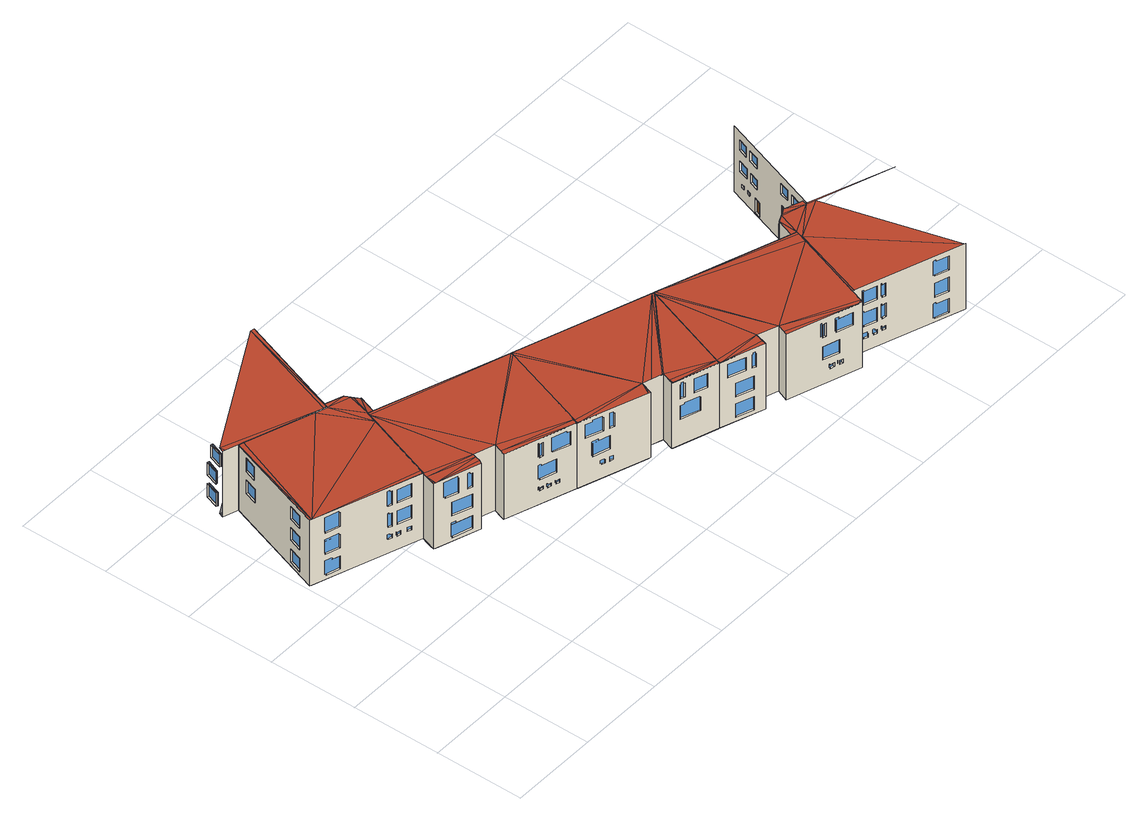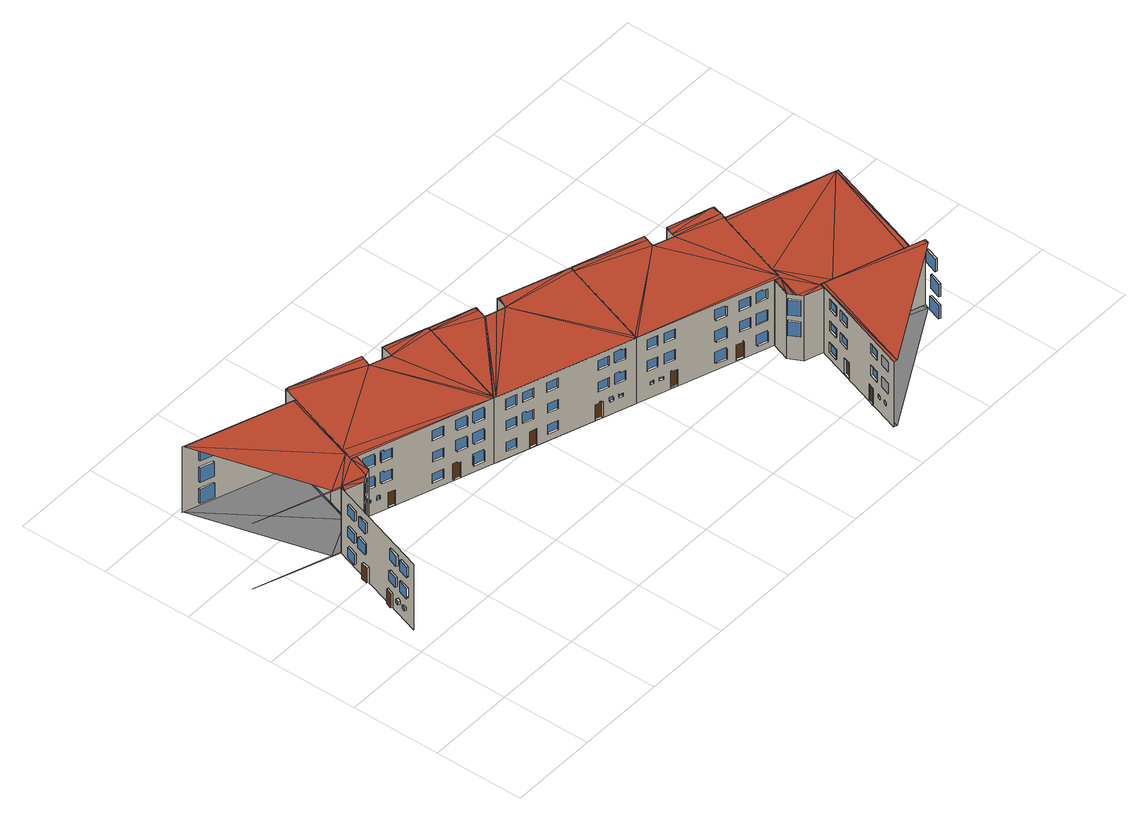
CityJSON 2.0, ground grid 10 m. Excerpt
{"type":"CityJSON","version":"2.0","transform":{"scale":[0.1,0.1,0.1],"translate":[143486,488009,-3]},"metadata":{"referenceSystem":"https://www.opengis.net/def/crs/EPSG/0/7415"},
"CityObjects":{
"building1":{"type":"Building","geometry":[{"type":"MultiSurface","lod":"2.2","boundaries":[[[0,1,2,3]],[[4,5,6,7]],[[8,9,10,11]],[[12,13,14,15]],[[16,17,18,19]],[[20,21,22,23]],[[3,2,24,25]],[[26,27,1,0]],[[7,6,28,29]],[[30,31,5,4]],[[11,10,32,33]],[[34,35,9,8]],[[24,27,1,2]],[[28,31,5,6]],[[32,35,9,10]],[[25,24,27,26]],[[29,28,31,30]],[[33,32,35,34]],[[36,37,13,12]],[[15,14,38,39]],[[19,18,40,41]],[[42,43,17,16]],[[44,45,21,20]],[[23,22,46,47]],[[13,14,38,37]],[[17,18,40,43]],[[21,22,46,45]],[[48,49,50]],[[51,52,53]],[[39,38,37,36]],[[41,40,43,42]],[[47,46,45,44]],[[54,55,48,52],[33,34,8,11],[56,57,58,59],[29,30,4,7],[60,61,62,63],[25,26,0,3]],[[50,49,64]],[[65,51,53]],[[66,67,48,52],[12,15,39,36],[16,19,41,42],[68,69,70,71],[20,23,47,44],[72,73,74,75],[76,77,78,79],[80,81,82,83],[84,85,86,87],[88,89,90,91],[92,93,94,95]],[[62,96,97,63]],[[58,98,99,59]],[[100,101,102]],[[103,104,105]],[[63,97,106,60]],[[61,107,96,62]],[[57,108,98,58]],[[59,99,109,56]],[[110,111,112,113]],[[106,107,96,97]],[[109,108,98,99]],[[114,115,116,117]],[[118,119,120,121]],[[60,106,107,61]],[[56,109,108,57]],[[113,112,122,123]],[[124,125,111,110]],[[122,125,111,112]],[[50,126,127]],[[128,129,53]],[[117,116,130,131]],[[132,133,115,114]],[[121,120,134,135]],[[136,137,119,118]],[[123,122,125,124]],[[130,133,115,116]],[[134,137,119,120]],[[92,138,139,93]],[[84,140,141,85]],[[88,142,143,89]],[[87,144,140,84]],[[85,141,145,86]],[[95,146,138,92]],[[93,139,147,94]],[[91,148,142,88]],[[89,143,149,90]],[[50,64,150]],[[151,65,53]],[[140,141,145,144]],[[138,139,147,146]],[[49,55,64]],[[51,65,54]],[[142,143,149,148]],[[131,130,133,132]],[[135,134,137,136]],[[86,145,144,87]],[[94,147,146,95]],[[90,149,148,91]],[[68,152,153,69]],[[76,154,155,77]],[[72,156,157,73]],[[79,158,154,76]],[[77,155,159,78]],[[154,155,159,158]],[[78,159,158,79]],[[71,160,152,68]],[[69,153,161,70]],[[75,162,156,72]],[[73,157,163,74]],[[50,164,126]],[[53,129,165]],[[152,153,161,160]],[[156,157,163,162]],[[80,166,167,81]],[[83,168,166,80]],[[81,167,169,82]],[[102,101,170]],[[171,103,105]],[[166,167,169,168]],[[82,169,168,83]],[[70,161,160,71]],[[74,163,162,75]],[[172,173,174]],[[175,176,177]],[[178,173,172]],[[179,176,175]],[[50,150,164]],[[151,53,165]],[[66,129,128]],[[127,126,67]],[[180,181,182,183]],[[104,100,184,185]],[[186,187,188,189]],[[183,182,190,191]],[[192,193,181,180]],[[194,195,196,197]],[[181,182,190,193]],[[179,175,198]],[[199,173,178]],[[54,55,184,185]],[[200,201,174,177],[180,183,191,192],[194,197,202,203],[186,189,204,205],[206,207,208,209]],[[67,210,178]],[[211,66,179]],[[191,190,193,192]],[[205,212,187,186]],[[189,188,213,204]],[[203,214,195,194]],[[197,196,215,202]],[[187,188,213,212]],[[195,196,215,214]],[[200,216,175]],[[173,217,201]],[[206,218,219,207]],[[173,199,217]],[[175,216,198]],[[177,174,220,221]],[[209,222,218,206]],[[207,219,223,208]],[[218,219,223,222]],[[204,213,212,205]],[[178,210,199]],[[211,179,198]],[[208,223,222,209]],[[202,215,214,203]],[[66,67,220,221]],[[224,66,211]],[[210,67,225]],[[200,201,210,211]],[[101,226,170]],[[227,103,171]],[[150,184,164]],[[228,151,165]],[[170,229,184]],[[171,185,230]],[[211,210,231,232]],[[184,228,233]],[[164,184,220]],[[221,228,165]],[[210,225,231]],[[211,232,224]],[[184,233,234]],[[235,236,231,232]],[[234,237,184]],[[233,228,238]],[[239,240,241,242]],[[243,244,245,246]],[[247,248,249,250]],[[221,220,251,252]],[[220,184,253]],[[221,254,228]],[[241,240,255,256]],[[245,244,257,258]],[[249,248,259,260]],[[242,241,256,261]],[[262,255,240,239]],[[263,257,244,243]],[[246,245,258,264]],[[265,259,248,247]],[[250,249,260,266]],[[233,234,237,238]],[[251,220,267]],[[221,252,268]],[[237,253,184]],[[238,228,254]],[[261,256,255,262]],[[264,258,257,263]],[[266,260,259,265]],[[269,220,253]],[[221,270,254]],[[271,272,273,274]],[[275,276,277,278]],[[279,280,281,282]],[[267,220,269]],[[221,268,270]],[[252,251,267,283]],[[284,285,286,287]],[[288,289,290,291]],[[292,293,273,272]],[[294,295,277,276]],[[296,297,281,280]],[[286,285,298,299]],[[290,289,300,301]],[[302,292,272,271]],[[274,273,293,303]],[[304,294,276,275]],[[278,277,295,305]],[[306,296,280,279]],[[282,281,297,307]],[[308,309,310,311]],[[312,313,314,315]],[[238,237,267,268],[315,312,316,317],[311,308,318,319]],[[320,298,285,284]],[[287,286,299,321]],[[170,226,229]],[[227,171,230]],[[291,290,301,322]],[[323,300,289,288]],[[324,325,326,327]],[[311,310,328,319]],[[318,329,309,308]],[[316,330,313,312]],[[315,314,331,317]],[[310,309,329,328]],[[314,313,330,331]],[[319,328,329,318]],[[317,331,330,316]],[[326,325,332,333]],[[236,334,335]],[[336,235,337]],[[327,326,333,338]],[[339,332,325,324]],[[321,299,298,320]],[[322,301,300,323]],[[303,293,292,302]],[[305,295,294,304]],[[307,297,296,306]],[[338,333,332,339]],[[231,340,334]],[[232,336,341]],[[342,343,344,345]],[[346,347,348,349]],[[350,351,352,353]],[[354,355,356,357]],[[358,359,360,361]],[[362,363,236,235],[364,365,366,367],[354,357,368,369],[358,361,370,371],[372,373,374,375],[376,377,378,379],[350,353,380,381]],[[382,383,344,343]],[[384,385,348,347]],[[381,386,351,350]],[[353,352,387,380]],[[361,360,388,370]],[[371,389,359,358]],[[185,184,390,391],[392,393,394,395],[396,397,398,399],[246,243,263,264],[400,401,402,403],[287,284,320,321],[291,288,323,322],[250,247,265,266],[242,239,262,261],[404,405,406,407],[408,409,410,411],[412,413,414,415],[416,417,418,419],[327,324,339,338]],[[420,382,343,342]],[[345,344,383,421]],[[422,384,347,346]],[[349,348,385,423]],[[351,352,387,386]],[[359,360,388,389]],[[424,425,426,427]],[[380,387,386,381]],[[370,388,389,371]],[[428,429,426,425]],[[430,428,425,424]],[[427,426,429,431]],[[421,383,382,420]],[[423,385,384,422]],[[376,432,433,377]],[[369,434,355,354]],[[357,356,435,368]],[[355,356,435,434]],[[377,433,436,378]],[[379,437,432,376]],[[432,433,436,437]],[[431,429,428,430]],[[378,436,437,379]],[[364,438,439,365]],[[417,440,441,416]],[[335,334,340]],[[341,336,337]],[[442,225,220]],[[221,224,443]],[[226,390,229]],[[227,230,391]],[[441,440,444,445]],[[231,225,442]],[[224,232,443]],[[401,446,447,400]],[[397,448,449,396]],[[372,450,451,373]],[[416,441,445,419]],[[418,444,440,417]],[[368,435,434,369]],[[373,451,452,374]],[[375,453,450,372]],[[450,451,452,453]],[[447,446,454,455]],[[419,445,444,418]],[[449,448,456,457]],[[402,454,446,401]],[[400,447,455,403]],[[396,449,457,399]],[[398,456,448,397]],[[374,452,453,375]],[[458,459,460,461]],[[462,463,464,465]],[[466,467,468,469]],[[365,439,470,366]],[[367,471,438,364]],[[438,439,470,471]],[[403,455,454,402]],[[399,457,456,398]],[[409,472,473,408]],[[474,475,460,459]],[[476,477,464,463]],[[478,479,468,467]],[[408,473,480,411]],[[410,481,472,409]],[[482,474,459,458]],[[461,460,475,483]],[[484,476,463,462]],[[465,464,477,485]],[[486,478,467,466]],[[469,468,479,487]],[[366,470,471,367]],[[483,475,474,482]],[[485,477,476,484]],[[487,479,478,486]],[[335,340,363]],[[341,337,362]],[[488,489,363]],[[490,362,491]],[[221,220,492,493],[420,421,345,342],[484,485,465,462],[486,487,469,466],[306,307,282,279],[494,495,496,497],[498,499,500,501],[502,503,504,505],[304,305,278,275],[422,423,349,346],[482,483,461,458],[506,507,508,509],[302,303,274,271],[510,511,512,513],[514,515,516,517],[518,519,520,521],[430,431,427,424]],[[522,340,231]],[[232,341,523]],[[524,525,526,527]],[[528,529,530,531]],[[527,526,532,533]],[[534,535,525,524]],[[525,526,532,535]],[[536,537,538,539]],[[540,541,529,528]],[[531,530,542,543]],[[529,530,542,541]],[[544,545,537,536]],[[539,538,546,547]],[[533,532,535,534]],[[522,231,442]],[[443,232,523]],[[537,538,546,545]],[[488,548,489]],[[549,490,491]],[[547,546,545,544]],[[521,550,551,520]],[[552,553,554,555]],[[556,557,558,559]],[[543,542,541,540]],[[560,561,551,550]],[[562,563,553,552]],[[555,554,564,565]],[[501,566,567,500]],[[505,568,569,504]],[[570,571,557,556]],[[559,558,572,573]],[[520,551,561,519]],[[518,560,550,521]],[[553,554,564,563]],[[557,558,572,571]],[[574,575,363,362],[524,527,533,534],[528,531,543,540],[556,559,573,570],[536,539,547,544],[552,555,565,562]],[[362,363,492,493]],[[573,572,571,570]],[[565,564,563,562]],[[519,561,560,518]],[[576,577,567,566]],[[578,579,569,568]],[[498,576,566,501]],[[500,567,577,499]],[[502,578,568,505]],[[504,569,579,503]],[[499,577,576,498]],[[503,579,578,502]],[[517,580,581,516]],[[582,583,581,580]],[[516,581,583,515]],[[514,582,580,517]],[[515,583,582,514]],[[489,548,584]],[[585,549,491]],[[509,586,587,508]],[[522,548,488]],[[549,523,490]],[[497,588,589,496]],[[513,590,591,512]],[[592,593,587,586]],[[594,595,589,588]],[[596,597,591,590]],[[506,592,586,509]],[[508,587,593,507]],[[494,594,588,497]],[[496,589,595,495]],[[510,596,590,513]],[[512,591,597,511]],[[511,597,596,510]],[[507,593,592,506]],[[495,595,594,494]],[[522,442,492]],[[443,523,493]],[[574,598,585]],[[584,599,575]],[[600,522,492]],[[493,523,601]],[[584,602,599]],[[598,603,585]],[[600,548,522]],[[549,601,523]],[[584,548,602]],[[585,603,549]],[[574,575,548,549]],[[604,605,606,607]],[[608,609,610,611]],[[612,613,614,615]],[[616,617,614,613]],[[618,619,606,605]],[[620,621,610,609]],[[622,616,613,612]],[[615,614,617,623]],[[624,618,605,604]],[[607,606,619,625]],[[626,620,609,608]],[[611,610,621,627]],[[623,617,616,622]],[[549,548,628,629]],[[625,619,618,624]],[[627,621,620,626]],[[630,631,632]],[[633,634,635]],[[636,637,638,639]],[[630,632,640]],[[635,634,641]],[[642,643,638,637]],[[644,642,637,636]],[[639,638,643,645]],[[633,631,628,629]],[[645,643,642,644]],[[646,647,648,649]],[[650,651,652,653]],[[654,655,656,657]],[[658,659,660,661]],[[662,663,648,647]],[[664,665,652,651]],[[666,667,655,654]],[[657,656,668,669]],[[670,662,647,646]],[[649,648,663,671]],[[672,664,651,650]],[[653,652,665,673]],[[655,656,668,667]],[[674,675,676,677]],[[669,668,667,666]],[[678,679,676,675]],[[680,678,675,674]],[[677,676,679,681]],[[671,663,662,670]],[[673,665,664,672]],[[682,630,640]],[[634,683,641]],[[684,685,659,658]],[[661,660,686,687]],[[681,679,678,680]],[[659,660,686,685]],[[682,640,628]],[[683,629,641]],[[688,689,690,691]],[[692,693,631,633],[658,661,687,684],[688,691,694,695],[654,657,669,666]],[[549,696,601]],[[600,697,548]],[[687,686,685,684]],[[695,698,689,688]],[[691,690,699,694]],[[689,690,699,698]],[[634,700,683]],[[630,682,701]],[[548,697,702]],[[549,703,696]],[[694,699,698,695]],[[702,697,704]],[[705,696,703]],[[628,704,706]],[[629,707,705]],[[692,683,700]],[[701,682,693]],[[708,693,682]],[[709,683,692]],[[493,492,710,711],[712,713,714,715],[716,717,718,719],[624,625,607,604],[720,721,722,723],[724,725,726,727],[728,729,730,731],[732,733,734,735],[672,673,653,650],[670,671,649,646],[736,737,738,739],[626,627,611,608],[740,741,742,743],[644,645,639,636],[622,623,615,612],[744,745,746,747],[680,681,677,674]],[[748,749,750,751]],[[723,752,753,722]],[[727,754,755,726]],[[743,756,757,742]],[[682,628,706]],[[707,629,683]],[[758,759,753,752]],[[760,761,755,754]],[[762,763,757,756]],[[720,758,752,723]],[[722,753,759,721]],[[724,760,754,727]],[[726,755,761,725]],[[740,762,756,743]],[[742,757,763,741]],[[764,765,766,767]],[[768,769,770,771]],[[772,773,749,748]],[[751,750,774,775]],[[749,750,774,773]],[[709,776,683]],[[708,682,777]],[[721,759,758,720]],[[725,761,760,724]],[[741,763,762,740]],[[778,779,693,692],[748,751,775,772],[764,767,780,781],[768,771,782,783],[784,785,786,787]],[[781,788,765,764]],[[767,766,789,780]],[[783,790,769,768]],[[771,770,791,782]],[[765,766,789,788]],[[769,770,791,790]],[[775,774,773,772]],[[747,792,793,746]],[[778,794,709]],[[779,708,795]],[[784,796,797,785]],[[798,799,793,792]],[[719,800,801,718]],[[739,802,803,738]],[[744,798,792,747]],[[746,793,799,745]],[[795,708,777]],[[709,794,776]],[[780,789,788,781]],[[782,791,790,783]],[[704,697,706]],[[707,696,705]],[[787,804,796,784]],[[785,797,805,786]],[[796,797,805,804]],[[692,693,710,711]],[[786,805,804,787]],[[745,799,798,744]],[[806,807,801,800]],[[808,809,803,802]],[[716,806,800,719]],[[718,801,807,717]],[[736,808,802,739]],[[738,803,809,737]],[[682,706,777]],[[683,776,707]],[[717,807,806,716]],[[737,809,808,736]],[[778,779,777,776]],[[731,810,811,730]],[[735,812,813,734]],[[715,814,815,714]],[[816,817,811,810]],[[818,819,813,812]],[[820,821,815,814]],[[728,816,810,731]],[[730,811,817,729]],[[732,818,812,735]],[[734,813,819,733]],[[712,820,814,715]],[[714,815,821,713]],[[729,817,816,728]],[[733,819,818,732]],[[713,821,820,712]],[[776,777,822,823]],[[777,706,822]],[[776,823,707]],[[824,825,822,823]],[[706,697,710]],[[696,707,711]],[[826,706,710]],[[707,827,711]],[[822,706,826]],[[707,823,827]],[[828,829,830,831]],[[832,833,834,835]],[[836,837,838,839]],[[840,841,830,829]],[[842,843,834,833]],[[844,845,838,837]],[[831,830,841,846]],[[847,840,829,828]],[[848,842,833,832]],[[835,834,843,849]],[[850,844,837,836]],[[839,838,845,851]],[[825,852,853]],[[824,854,855]],[[846,841,840,847]],[[849,843,842,848]],[[851,845,844,850]],[[853,852,822]],[[855,854,823]],[[856,857,858,859]],[[860,861,862,863]],[[864,865,866,867]],[[868,869,870,871]],[[872,873,858,857]],[[874,875,862,861]],[[876,877,825,824],[878,879,880,881],[868,871,882,883],[864,867,884,885],[886,887,888,889],[890,891,892,893]],[[894,872,857,856]],[[859,858,873,895]],[[885,896,865,864]],[[867,866,897,884]],[[863,862,875,898]],[[899,874,861,860]],[[865,866,897,896]],[[900,901,902,903]],[[884,897,896,885]],[[904,905,902,901]],[[903,902,905,906]],[[907,904,901,900]],[[895,873,872,894]],[[898,875,874,899]],[[886,908,909,887]],[[883,910,869,868]],[[871,870,911,882]],[[869,870,911,910]],[[889,912,908,886]],[[887,909,913,888]],[[906,905,904,907]],[[908,909,913,912]],[[888,913,912,889]],[[878,914,915,879]],[[822,826,916]],[[823,917,827]],[[853,822,918]],[[823,854,919]],[[890,920,921,891]],[[882,911,910,883]],[[891,921,922,892]],[[893,923,920,890]],[[920,921,922,923]],[[924,925,926,927]],[[928,929,930,931]],[[932,933,934,935]],[[892,922,923,893]],[[881,936,914,878]],[[879,915,937,880]],[[914,915,937,936]],[[938,939,926,925]],[[940,941,930,929]],[[942,943,934,933]],[[944,938,925,924]],[[927,926,939,945]],[[946,940,929,928]],[[931,930,941,947]],[[935,934,943,948]],[[949,942,933,932]],[[880,937,936,881]],[[945,939,938,944]],[[947,941,940,946]],[[948,943,942,949]],[[918,877,853]],[[919,854,876]],[[822,916,918]],[[823,919,917]],[[711,710,950,951],[899,898,863,860],[952,953,954,955],[847,846,831,828],[894,895,859,856],[956,957,958,959],[944,945,927,924],[960,961,962,963],[964,965,966,967],[949,948,935,932],[946,947,931,928],[848,849,835,832],[850,851,839,836],[968,969,970,971],[972,973,974,975],[976,977,978,979],[907,906,903,900]],[[980,981,982]],[[983,984,985]],[[916,826,986]],[[827,917,987]],[[988,989,990,991]],[[992,993,994,995]],[[996,997,998,999]],[[999,998,1000,1001]],[[1002,1003,997,996]],[[986,826,950]],[[827,987,951]],[[997,998,1000,1003]],[[1001,1000,1003,1002]],[[979,1004,1005,978]],[[1006,1007,989,988]],[[991,990,1008,1009]],[[995,994,1010,1011]],[[1012,1013,993,992]],[[989,990,1008,1007]],[[993,994,1010,1013]],[[1014,982,981]],[[985,984,1015]],[[1016,1017,1005,1004]],[[959,1018,1019,958]],[[963,1020,1021,962]],[[976,1016,1004,979]],[[978,1005,1017,977]],[[1022,1023,1024,1025]],[[1026,1027,1023,1022]],[[1025,1024,1028,1029]],[[1023,1024,1028,1027]],[[977,1017,1016,976]],[[876,877,950,951]],[[1030,1031,1019,1018]],[[1032,1033,1021,1020]],[[1009,1008,1007,1006]],[[1029,1028,1027,1026]],[[1011,1010,1013,1012]],[[956,1030,1018,959]],[[958,1019,1031,957]],[[962,1021,1033,961]],[[960,1032,1020,963]],[[1034,1035,1036,1037]],[[1038,1039,1040,1041]],[[1042,1043,1044,1045]],[[983,980,950,951]],[[957,1031,1030,956]],[[961,1033,1032,960]],[[1037,1036,1046,1047]],[[1048,1049,1035,1034]],[[1050,1051,1039,1038]],[[1041,1040,1052,1053]],[[1045,1044,1054,1055]],[[1056,1057,1043,1042]],[[971,1058,1059,970]],[[1035,1036,1046,1049]],[[1039,1040,1052,1051]],[[1043,1044,1054,1057]],[[1060,1061,1059,1058]],[[968,1060,1058,971]],[[970,1059,1061,969]],[[1047,1046,1049,1048]],[[1053,1052,1051,1050]],[[1055,1054,1057,1056]],[[969,1061,1060,968]],[[955,1062,1063,954]],[[967,1064,1065,966]],[[975,1066,1067,974]],[[1068,1069,1063,1062]],[[1070,1071,1065,1064]],[[1072,1073,1067,1066]],[[954,1063,1069,953]],[[952,1068,1062,955]],[[964,1070,1064,967]],[[966,1065,1071,965]],[[972,1072,1066,975]],[[974,1067,1073,973]],[[973,1073,1072,972]],[[953,1069,1068,952]],[[965,1071,1070,964]],[[1074,1075,980,983],[996,999,1001,1002],[1022,1025,1029,1026],[1038,1041,1053,1050],[1076,1077,1078,1079],[1080,1081,1082,1083],[992,995,1011,1012],[988,991,1009,1006],[1084,1085,1086,1087],[1042,1045,1055,1056],[1034,1037,1047,1048]],[[1014,1088,982]],[[984,1089,1015]],[[1090,1091,950,951]],[[1091,1092,950]],[[1093,1090,951]],[[1090,1091,1092,1093]],[[1092,1094,950]],[[1093,951,1095]],[[1096,1097,1098,1099]],[[1100,1101,1102,1103]],[[1014,950,1104]],[[1015,1105,951]],[[1093,1092,1106,1107],[1108,1109,1099,1096],[1110,1111,1103,1100]],[[1108,1112,1097,1096]],[[1099,1098,1113,1109]],[[1110,1114,1101,1100]],[[1103,1102,1115,1111]],[[1112,1113,1098,1097]],[[1114,1115,1102,1101]],[[950,1094,1104]],[[1095,951,1105]],[[1080,1116,1117,1081]],[[1084,1118,1119,1085]],[[1076,1120,1121,1077]],[[1109,1113,1112,1108]],[[1111,1115,1114,1110]],[[1104,1094,1122]],[[1095,1105,1123]],[[1083,1124,1116,1080]],[[1081,1117,1125,1082]],[[1085,1119,1126,1086]],[[1087,1127,1118,1084]],[[1077,1121,1128,1078]],[[1079,1129,1120,1076]],[[1116,1117,1125,1124]],[[1118,1119,1126,1127]],[[1120,1121,1128,1129]],[[1130,1014,1104]],[[1015,1131,1105]],[[1106,1104,1122]],[[1105,1107,1123]],[[1130,1088,1014]],[[1089,1131,1015]],[[1082,1125,1124,1083]],[[1086,1126,1127,1087]],[[1078,1128,1129,1079]],[[1107,1106,1132,1133]],[[1132,1104,1106]],[[1105,1133,1107]],[[1104,1105,1134]],[[1104,1135,1136]],[[1105,1137,1134]],[[1104,1134,1135]],[[1135,1138,1136]],[[1137,1139,1134]],[[1135,1134,1139]],[[1105,1104,1132,1133]],[[1135,1139,1138]],[[1140,1141,1142,1143]],[[1144,1145,1146,1147]],[[1148,1149,1150,1151]],[[1143,1142,1152,1153]],[[1154,1155,1141,1140]],[[1147,1146,1156,1157]],[[1158,1159,1145,1144]],[[1151,1150,1160,1161]],[[1162,1163,1149,1148]],[[1152,1155,1141,1142]],[[1156,1159,1145,1146]],[[1160,1163,1149,1150]],[[1153,1152,1155,1154]],[[1157,1156,1159,1158]],[[1161,1160,1163,1162]],[[1164,1165,1166,1167]],[[1168,1169,1170,1171]],[[1167,1166,1172,1173]],[[1174,1175,1165,1164]],[[1171,1170,1176,1177]],[[1178,1179,1169,1168]],[[1180,1181,1182,1183]],[[1172,1175,1165,1166]],[[1176,1179,1169,1170]],[[1136,1138,1184]],[[1185,1139,1137]],[[1183,1182,1186,1187]],[[1188,1189,1181,1180]],[[1173,1172,1175,1174]],[[1177,1176,1179,1178]],[[1186,1189,1181,1182]],[[1187,1186,1189,1188]],[[1190,1191,1138,1139],[1192,1193,1194,1195],[1196,1197,1198,1199],[1200,1201,1202,1203],[1161,1162,1148,1151],[1204,1205,1206,1207],[1173,1174,1164,1167],[1208,1209,1210,1211],[1153,1154,1140,1143],[1177,1178,1168,1171],[1157,1158,1144,1147],[1212,1213,1214,1215],[1187,1188,1180,1183],[1216,1217,1218,1219]],[[1218,1220,1221,1219]],[[1214,1222,1223,1215]],[[1202,1224,1225,1203]],[[1219,1221,1226,1216]],[[1217,1227,1220,1218]],[[1226,1227,1220,1221]],[[1216,1226,1227,1217]],[[1213,1228,1222,1214]],[[1215,1223,1229,1212]],[[1203,1225,1230,1200]],[[1201,1231,1224,1202]],[[1229,1228,1222,1223]],[[1230,1231,1224,1225]],[[1212,1229,1228,1213]],[[1200,1230,1231,1201]],[[1194,1232,1233,1195]],[[1193,1234,1232,1194]],[[1195,1233,1235,1192]],[[1235,1234,1232,1233]],[[1192,1235,1234,1193]],[[1210,1236,1237,1211]],[[1206,1238,1239,1207]],[[1198,1240,1241,1199]],[[1211,1237,1242,1208]],[[1209,1243,1236,1210]],[[1207,1239,1244,1204]],[[1205,1245,1238,1206]],[[1199,1241,1246,1196]],[[1197,1247,1240,1198]],[[1242,1243,1236,1237]],[[1244,1245,1238,1239]],[[1246,1247,1240,1241]],[[1196,1246,1247,1197]]],"semantics":{"surfaces":[{"type":"WallSurface","on_footprint_edge":true},{"type":"Window"},{"type":"GroundSurface"},{"type":"RoofSurface"},{"type":"Door"}],"values":[0,0,0,0,0,0,0,0,0,0,0,0,1,1,1,0,0,0,0,0,0,0,0,0,1,1,1,2,3,0,0,0,0,2,3,0,0,0,2,3,0,0,0,0,0,1,1,0,0,0,0,0,0,1,2,3,0,0,0,0,0,1,1,0,0,0,0,0,0,0,0,0,2,3,1,1,2,3,1,0,0,0,0,0,0,0,0,0,0,1,0,0,0,0,0,2,3,1,1,0,0,0,2,3,1,0,0,0,2,3,2,3,2,3,3,2,0,0,0,0,0,0,1,3,2,0,0,2,3,0,0,0,0,0,1,1,3,2,0,2,3,0,0,0,1,0,2,3,0,0,0,3,2,0,2,3,2,3,2,3,0,0,2,3,2,3,0,0,2,3,0,0,0,0,2,3,1,1,1,0,0,0,0,0,0,0,2,3,2,3,0,0,0,2,3,0,0,0,2,3,0,0,0,1,1,1,1,1,0,0,0,0,0,0,0,0,0,0,0,2,3,0,0,0,0,0,0,0,1,1,0,0,4,2,3,0,0,0,0,0,0,0,0,2,3,0,0,0,0,0,0,1,1,0,0,0,0,0,0,0,0,0,1,1,0,0,0,4,0,0,0,0,0,0,0,1,0,0,1,0,0,0,0,2,3,2,3,2,3,4,2,3,0,0,0,0,0,0,0,0,1,1,0,1,0,0,0,0,0,0,0,0,0,0,1,0,0,0,1,1,1,0,0,0,0,0,0,0,0,0,0,0,0,2,3,2,3,0,2,3,0,0,0,0,1,0,0,0,1,0,0,0,2,3,1,2,3,0,0,0,0,0,4,0,0,0,0,0,0,0,0,1,1,0,0,0,0,0,1,1,0,0,0,0,0,0,0,1,0,0,0,2,3,0,2,3,0,0,1,1,1,0,0,0,0,0,0,0,0,0,2,3,3,2,2,3,2,3,2,3,2,3,0,0,0,0,1,1,1,0,0,0,0,0,0,0,0,0,0,2,3,0,2,3,1,0,0,0,0,0,0,0,0,1,1,0,0,0,0,0,0,1,0,0,4,0,0,0,0,2,3,0,0,0,1,2,3,0,0,3,2,0,0,0,1,3,2,2,3,0,2,3,2,3,3,2,2,3,0,0,0,0,0,2,3,1,1,1,0,0,0,0,0,0,0,0,0,0,1,3,2,0,0,0,0,0,0,0,0,1,1,0,0,3,2,0,4,0,0,0,0,2,3,0,0,2,3,0,0,1,0,0,0,1,1,0,0,0,0,2,3,0,0,0,0,0,0,1,1,1,0,0,0,0,0,0,0,0,0,0,2,3,0,2,3,2,3,2,3,0,0,0,1,1,1,0,0,0,0,0,0,2,3,0,0,0,2,3,0,0,0,0,1,1,0,0,0,0,0,0,0,1,0,0,4,0,0,0,0,0,0,0,1,0,0,0,1,0,0,2,3,2,3,0,0,0,0,1,0,0,0,0,0,0,1,1,1,1,0,0,0,0,0,0,0,0,0,0,2,3,2,3,0,2,3,2,3,0,0,0,0,0,2,3,1,0,0,0,0,0,0,1,1,2,3,4,0,0,0,0,0,0,0,1,0,0,1,1,0,0,0,0,0,0,0,0,0,0,0,0,0,0,0,0,0,0,0,0,1,1,1,1,0,0,0,0,0,0,0,0,0,1,1,1,0,0,0,0,0,0,0,0,0,0,2,3,0,2,3,0,2,3,0,0,2,3,0,0,0,0,0,1,1,2,3,0,0,0,0,0,2,3,0,0,0,0,0,0,1,1,1,2,3,2,3,2,3,0,0,0,0,2,3,0,2,3,0,2,3,0,0,0,0,0,0,0,0,0,0,0,0,1,1,1,0,0,0,0,0,0,0,0,0,0,1,1,2,3,0,0,0,0,4,0,0,0,0,0,0,0,4,0,0,0,0,0,1,1,0,0,0,0,0,1,0,0,0,0,0,0,0,0,0,0,1,1,1,0]}}]}
},
"vertices":[
[11,256,9],[13,255,9],[13,255,26],[11,256,26],[11,256,64],[13,255,64],[13,255,80],[11,256,80],[11,256,37],[13,255,37],[13,255,53],[11,256,53],[21,233,82],[22,235,82],[22,235,64],[21,233,64],[21,233,54],[22,235,54],[22,235,37],[21,233,37],[22,233,27],[22,235,27],[22,235,10],[22,233,10],[18,270,26],[16,271,26],[16,271,9],[18,270,9],[18,270,80],[16,271,80],[16,271,64],[18,270,64],[18,270,53],[16,271,53],[16,271,37],[18,270,37],[37,228,82],[37,230,82],[37,230,64],[37,228,64],[37,230,37],[37,228,37],[37,228,54],[37,230,54],[37,228,27],[38,230,27],[38,230,10],[37,228,10],[5,239,5],[44,356,5],[7,238,5],[44,356,88],[5,239,88],[7,238,88],[45,357,88],[45,357,5],[41,345,81],[41,345,64],[36,331,64],[36,331,81],[41,345,53],[41,345,36],[36,330,36],[36,330,53],[50,356,5],[50,356,88],[123,198,88],[123,198,5],[96,207,81],[96,207,64],[111,202,64],[111,202,81],[96,207,54],[96,207,37],[111,202,37],[111,202,54],[96,207,27],[96,207,22],[100,206,22],[100,206,27],[107,204,27],[107,204,22],[111,202,22],[111,202,27],[87,211,27],[87,211,22],[91,209,22],[91,209,27],[87,211,54],[87,211,37],[91,209,37],[91,209,54],[87,211,82],[87,211,64],[91,209,64],[91,209,82],[38,330,36],[38,330,53],[38,330,64],[38,330,81],[28,363,5],[30,368,5],[31,362,5],[30,368,88],[28,363,88],[31,362,88],[43,344,53],[43,344,36],[43,345,64],[43,345,81],[30,368,64],[32,367,64],[32,367,80],[30,368,80],[32,374,9],[34,373,9],[34,373,26],[32,374,26],[32,374,37],[34,374,37],[34,374,53],[32,374,53],[37,382,80],[35,383,80],[35,383,64],[37,382,64],[125,202,5],[122,199,5],[122,199,88],[125,202,88],[39,388,26],[37,389,26],[37,389,9],[39,388,9],[39,388,53],[37,389,53],[37,389,37],[39,388,37],[87,212,82],[87,212,64],[87,212,27],[87,212,22],[88,212,54],[88,212,37],[92,211,27],[92,211,22],[92,211,82],[92,211,64],[92,211,54],[92,211,37],[125,330,5],[125,330,87],[97,209,81],[97,209,64],[97,209,27],[97,209,22],[97,209,54],[97,209,37],[101,208,27],[101,208,22],[112,204,81],[112,204,64],[112,204,54],[112,204,37],[151,278,5],[151,278,88],[107,206,27],[107,206,22],[112,204,27],[112,204,22],[134,327,5],[134,327,88],[119,185,5],[120,180,5],[118,181,5],[120,180,88],[119,185,88],[118,181,88],[121,192,5],[121,192,88],[130,177,82],[130,179,82],[130,179,63],[130,177,63],[138,326,5],[138,326,88],[137,175,54],[137,177,54],[137,177,37],[137,175,37],[145,174,63],[144,172,63],[144,172,82],[145,174,82],[137,174,27],[138,176,27],[138,176,10],[137,174,10],[172,174,88],[172,174,5],[168,164,88],[168,164,5],[159,167,10],[159,167,27],[159,167,37],[159,167,54],[154,169,81],[154,169,63],[159,167,63],[159,167,81],[173,178,5],[173,178,88],[160,169,54],[160,169,37],[160,169,27],[160,169,10],[170,168,88],[170,168,5],[155,170,81],[155,170,63],[155,291,5],[155,291,88],[160,169,81],[160,169,63],[154,288,88],[154,288,5],[175,448,5],[175,448,88],[138,326,87],[138,327,5],[138,327,88],[196,170,5],[196,170,88],[140,331,87],[140,331,5],[191,156,88],[191,156,5],[160,324,5],[160,324,87],[143,340,13],[141,341,13],[141,341,26],[143,340,26],[143,341,68],[141,341,68],[141,341,81],[143,341,81],[143,341,41],[141,341,41],[141,341,53],[143,341,53],[161,289,5],[161,289,88],[163,318,5],[163,318,87],[145,352,13],[145,352,26],[145,353,68],[145,353,81],[145,353,41],[145,353,53],[147,352,26],[147,352,13],[147,352,68],[147,352,81],[147,352,41],[147,352,53],[168,309,5],[168,309,87],[164,315,5],[164,315,87],[168,287,26],[167,285,26],[167,285,13],[168,287,13],[168,286,53],[168,285,53],[168,285,40],[168,286,40],[168,286,80],[168,284,80],[168,284,68],[168,286,68],[168,309,88],[149,358,41],[147,359,41],[147,359,53],[149,358,53],[149,358,68],[147,359,68],[147,359,81],[149,358,81],[179,281,26],[179,281,13],[179,281,53],[179,281,40],[179,281,80],[179,281,68],[151,370,41],[151,370,53],[151,370,68],[151,370,81],[179,283,26],[179,283,13],[180,282,53],[180,282,40],[180,282,80],[180,282,68],[162,321,36],[163,322,36],[163,322,54],[162,321,54],[162,321,62],[163,322,62],[163,322,81],[162,321,81],[167,310,62],[167,310,81],[167,310,36],[167,310,54],[153,370,41],[153,370,53],[153,370,81],[153,370,68],[151,365,6],[149,366,6],[149,366,26],[151,365,26],[169,311,54],[169,311,36],[169,311,62],[169,311,81],[152,374,6],[152,374,26],[193,161,5],[267,130,5],[193,161,88],[267,130,88],[154,373,26],[154,373,6],[270,135,5],[270,135,88],[186,280,53],[185,278,53],[185,278,40],[186,280,40],[186,280,80],[185,278,80],[185,278,67],[186,280,67],[229,143,81],[229,145,81],[229,145,64],[229,143,64],[229,143,53],[229,145,53],[229,145,36],[229,143,36],[229,143,26],[229,145,26],[229,145,22],[229,143,22],[268,130,88],[268,130,5],[243,139,81],[243,139,64],[261,132,64],[261,132,81],[247,137,36],[247,137,53],[233,142,22],[233,142,26],[246,137,26],[246,137,22],[250,136,22],[250,136,26],[237,140,26],[237,140,22],[241,139,22],[241,139,26],[233,142,64],[233,142,81],[197,274,53],[197,274,40],[197,274,80],[197,274,67],[233,144,81],[233,144,64],[234,144,22],[234,144,26],[179,447,5],[179,447,88],[172,427,53],[172,427,40],[176,438,40],[176,438,53],[166,409,53],[166,409,40],[170,420,40],[170,420,53],[166,409,80],[166,409,68],[170,420,68],[170,420,80],[172,427,80],[172,427,68],[176,438,68],[176,438,80],[170,421,26],[170,421,22],[172,425,22],[172,425,26],[173,431,26],[173,431,22],[175,435,22],[175,435,26],[165,406,26],[165,406,5],[168,413,5],[168,413,26],[197,276,53],[197,276,40],[198,276,80],[198,276,67],[193,278,26],[192,276,26],[192,276,6],[193,278,6],[200,273,26],[200,273,6],[201,275,26],[201,275,6],[238,142,26],[238,142,22],[248,139,53],[248,139,36],[242,141,22],[242,141,26],[243,140,81],[243,140,64],[163,406,5],[163,406,26],[304,239,5],[304,239,88],[166,414,5],[166,414,26],[164,409,68],[164,409,80],[164,410,40],[164,410,53],[247,139,26],[247,139,22],[251,138,22],[251,138,26],[168,421,68],[168,421,80],[168,421,40],[168,421,53],[211,272,26],[210,270,26],[210,270,13],[211,272,13],[211,272,53],[210,270,53],[210,270,40],[211,272,40],[211,272,80],[211,270,80],[211,270,68],[211,272,68],[262,134,64],[262,134,81],[168,422,22],[168,422,26],[222,266,26],[222,266,13],[222,266,53],[222,266,40],[222,266,80],[222,266,68],[170,426,26],[170,426,22],[222,268,26],[222,268,13],[222,268,53],[222,268,40],[223,268,80],[223,268,68],[269,134,5],[269,129,5],[269,134,88],[269,129,88],[305,239,5],[305,239,88],[294,243,53],[294,243,40],[283,247,40],[283,247,53],[276,249,53],[276,249,40],[265,253,40],[265,253,53],[276,249,79],[276,249,67],[265,253,67],[265,253,79],[294,243,80],[294,243,67],[283,247,67],[283,247,80],[291,244,25],[291,244,21],[287,245,21],[287,245,25],[281,247,25],[281,247,21],[277,249,21],[277,249,25],[269,251,26],[269,251,6],[262,254,6],[262,254,26],[304,236,5],[304,236,88],[277,127,81],[278,129,81],[278,129,64],[277,127,64],[284,124,54],[285,126,54],[285,126,37],[284,124,37],[296,122,64],[296,120,64],[296,120,81],[296,122,81],[294,121,26],[294,123,26],[294,123,22],[294,121,22],[303,118,54],[304,120,54],[304,120,37],[303,118,37],[298,120,26],[298,121,26],[298,121,22],[298,120,22],[349,117,5],[349,117,88],[261,252,26],[261,252,6],[302,118,81],[303,120,81],[303,120,64],[302,118,64],[302,118,26],[303,120,26],[303,120,22],[302,118,22],[268,250,26],[268,250,6],[307,116,81],[307,118,81],[307,118,64],[307,116,64],[264,251,53],[264,251,40],[264,251,79],[264,251,67],[306,117,26],[307,118,26],[307,118,22],[306,117,22],[345,103,88],[345,103,5],[276,247,53],[276,247,40],[276,247,79],[276,247,67],[276,247,25],[276,247,21],[280,245,25],[280,245,21],[342,104,5],[342,104,88],[282,245,80],[282,245,67],[282,245,53],[282,245,40],[286,243,25],[286,243,21],[293,241,80],[293,241,67],[293,241,53],[293,241,40],[290,242,25],[290,242,21],[346,108,88],[346,108,5],[306,239,5],[306,239,88],[348,114,5],[348,114,88],[316,235,52],[315,233,52],[315,233,40],[316,235,40],[316,235,80],[315,233,80],[315,233,67],[316,235,67],[319,234,25],[318,232,25],[318,232,21],[319,234,21],[322,231,25],[322,231,21],[326,230,52],[326,230,40],[327,230,80],[327,230,67],[323,233,25],[323,233,21],[327,231,52],[327,231,40],[327,231,80],[327,231,67],[372,110,5],[372,110,88],[368,95,5],[367,96,5],[368,99,5],[367,96,88],[368,95,88],[368,99,88],[329,231,25],[328,229,25],[328,229,21],[329,231,21],[369,100,5],[369,100,88],[332,228,25],[332,228,21],[333,230,25],[333,230,21],[333,229,52],[333,227,52],[333,227,40],[333,229,40],[333,229,79],[333,227,79],[333,227,67],[333,229,67],[376,93,81],[377,95,81],[377,95,63],[376,93,63],[376,93,54],[377,95,54],[377,95,37],[376,93,37],[344,223,52],[344,223,40],[344,223,79],[344,223,67],[381,91,81],[381,93,81],[381,93,63],[381,91,63],[345,225,52],[345,225,40],[345,225,79],[345,225,67],[340,227,25],[340,225,25],[340,225,5],[340,227,5],[347,222,25],[347,222,5],[348,224,25],[348,224,5],[418,83,5],[418,83,88],[398,86,54],[398,87,54],[398,87,37],[398,86,37],[391,88,81],[391,90,81],[391,90,63],[391,88,63],[417,79,88],[417,79,5],[405,83,63],[405,83,81],[452,189,88],[452,189,5],[406,85,81],[406,85,63],[416,79,88],[416,79,5],[359,114,5],[359,114,88],[370,110,5],[370,110,88],[453,186,5],[453,186,88],[418,78,5],[418,78,88],[454,188,5],[454,188,88],[442,192,80],[442,192,67],[430,196,67],[430,196,80],[424,198,52],[424,198,40],[412,202,40],[412,202,52],[398,207,25],[398,207,13],[387,211,13],[387,211,25],[398,207,52],[398,207,40],[387,211,40],[387,211,52],[441,192,25],[441,192,13],[430,196,13],[430,196,25],[441,192,52],[441,192,40],[430,196,40],[430,196,52],[424,198,79],[424,198,67],[412,202,67],[412,202,79],[399,207,79],[399,207,67],[387,211,67],[387,211,79],[417,201,26],[417,201,5],[409,203,5],[409,203,26],[426,76,81],[427,78,81],[427,78,64],[426,76,64],[386,209,25],[386,209,13],[386,209,52],[386,209,40],[387,209,79],[387,209,67],[398,205,25],[398,205,13],[398,205,52],[398,205,40],[398,205,79],[398,205,67],[434,73,27],[434,75,27],[434,75,10],[434,73,10],[434,73,53],[434,75,53],[434,75,36],[434,73,36],[445,69,81],[446,71,81],[446,71,64],[445,69,64],[469,76,88],[469,76,5],[465,62,88],[465,62,5],[453,66,10],[453,66,27],[453,66,36],[453,66,53],[451,67,81],[451,67,64],[455,65,64],[455,65,81],[454,68,27],[454,68,10],[454,68,53],[454,68,36],[408,201,26],[408,201,5],[466,67,88],[466,67,5],[451,69,81],[451,69,64],[416,199,26],[416,199,5],[412,200,52],[412,200,40],[412,200,79],[412,200,67],[456,67,81],[456,67,64],[423,197,52],[423,197,40],[423,196,79],[423,196,67],[429,194,25],[429,194,13],[429,194,52],[429,194,40],[430,194,80],[430,194,67],[441,190,25],[441,190,13],[441,190,52],[441,190,40],[441,190,80],[441,190,67],[492,68,5],[492,68,88],[487,55,88],[487,55,5],[455,188,5],[455,188,88],[464,185,53],[463,183,53],[463,183,40],[464,185,40],[464,185,80],[463,183,80],[463,183,67],[464,185,67],[464,185,26],[463,183,26],[463,183,13],[464,185,13],[475,179,53],[475,179,40],[475,179,80],[475,179,67],[475,179,26],[475,179,13],[475,181,40],[475,181,53],[475,181,80],[475,181,67],[476,181,26],[476,181,13],[489,59,5],[563,29,5],[563,29,88],[489,59,88],[482,179,53],[481,177,53],[481,177,40],[482,179,40],[482,179,79],[481,177,79],[481,177,67],[482,179,67],[525,42,81],[525,44,81],[525,44,64],[525,42,64],[525,42,53],[526,44,53],[526,44,36],[525,42,36],[493,173,53],[493,173,40],[493,173,79],[493,173,67],[567,28,88],[567,28,5],[539,37,80],[539,37,64],[557,31,64],[557,31,80],[543,36,36],[543,36,53],[529,41,64],[529,41,81],[533,39,26],[533,39,21],[538,38,21],[538,38,26],[543,36,26],[543,36,21],[547,35,21],[547,35,26],[493,175,53],[493,175,40],[529,43,81],[529,43,64],[493,175,67],[493,175,79],[489,176,25],[488,174,25],[488,174,5],[489,176,5],[496,172,25],[496,172,5],[496,174,5],[496,174,25],[534,41,26],[534,41,21],[544,38,53],[544,38,36],[538,40,26],[538,40,21],[540,39,80],[540,39,64],[599,123,5],[599,123,88],[568,31,5],[568,31,88],[543,38,26],[543,38,21],[547,37,21],[547,37,26],[507,170,52],[506,168,52],[506,168,40],[507,170,40],[507,170,25],[506,168,25],[506,168,13],[507,170,13],[507,170,80],[506,168,80],[506,168,67],[507,170,67],[558,33,80],[558,33,64],[518,164,52],[518,164,40],[518,164,25],[518,164,13],[518,164,80],[518,164,67],[518,166,52],[518,166,40],[519,166,25],[519,166,13],[519,166,67],[519,166,80],[604,137,5],[604,137,88],[590,142,52],[590,142,40],[579,146,40],[579,146,52],[572,148,53],[572,148,40],[561,152,40],[561,152,53],[573,148,80],[573,148,67],[561,152,67],[561,152,80],[590,142,80],[590,142,67],[579,146,67],[579,146,80],[577,146,25],[577,146,21],[573,147,21],[573,147,25],[587,143,25],[587,143,21],[583,144,21],[583,144,25],[565,150,25],[565,150,6],[558,153,6],[558,153,25],[573,45,5],[573,46,5],[575,44,5],[573,45,88],[575,44,88],[573,46,88],[603,134,5],[603,134,88],[584,41,81],[585,43,81],[585,43,64],[584,41,64],[585,41,54],[585,43,54],[585,43,36],[585,41,36],[585,41,26],[585,43,26],[585,43,21],[585,41,21],[590,41,21],[589,39,21],[589,39,26],[590,41,26],[557,151,25],[557,151,6],[599,36,81],[600,38,81],[600,38,64],[599,36,64],[600,38,36],[599,36,36],[599,36,54],[600,38,54],[602,129,5],[602,129,88],[565,148,25],[565,148,6],[560,150,53],[560,150,40],[560,150,80],[560,150,67],[595,37,26],[596,39,26],[596,39,21],[595,37,21],[599,36,26],[600,38,26],[600,38,21],[599,36,21],[572,146,53],[572,146,40],[572,146,80],[572,146,67],[604,34,80],[605,36,80],[605,36,64],[604,34,64],[604,34,26],[605,36,26],[605,36,22],[604,34,22],[604,34,54],[605,36,54],[605,36,37],[604,34,37],[609,35,64],[608,33,64],[608,33,80],[609,35,80],[608,33,26],[609,35,26],[609,35,22],[608,33,22],[609,35,37],[609,33,37],[609,33,54],[609,35,54],[573,146,25],[573,146,21],[577,144,25],[577,144,21],[578,144,52],[578,144,40],[578,144,80],[578,144,67],[582,142,25],[582,142,21],[590,140,52],[590,140,40],[590,140,80],[590,140,67],[586,141,25],[586,141,21],[691,4,88],[691,4,5],[659,15,54],[659,15,36],[674,10,36],[674,10,54],[659,15,81],[659,15,63],[674,10,63],[674,10,81],[659,15,27],[659,15,9],[674,10,9],[674,10,27],[690,4,5],[690,4,88],[598,139,88],[598,139,5],[605,159,5],[605,159,88],[612,162,5],[612,162,88],[608,160,54],[609,159,54],[609,159,35],[608,160,35],[608,160,80],[609,159,80],[609,159,62],[608,160,62],[639,154,5],[639,154,88],[621,167,5],[621,167,88],[619,166,54],[619,166,35],[619,166,80],[619,166,62],[620,164,54],[620,164,35],[620,164,80],[620,164,62],[659,17,81],[659,17,63],[659,17,27],[659,17,9],[660,17,54],[660,17,36],[615,163,5],[615,163,88],[674,12,81],[674,12,63],[674,12,9],[674,12,27],[674,12,36],[674,12,54],[649,151,5],[649,151,88],[641,160,5],[641,160,88],[640,156,88],[640,156,5],[640,154,5],[640,154,88],[641,155,5],[641,155,88],[645,168,11],[647,168,11],[647,168,24],[645,168,24],[645,168,38],[647,168,38],[647,168,50],[645,168,50],[645,168,66],[647,168,66],[647,168,78],[645,168,78],[651,179,24],[649,180,24],[649,180,11],[651,179,11],[651,179,50],[649,180,50],[649,180,38],[651,179,38],[651,179,78],[649,180,78],[649,180,66],[651,179,66],[651,186,38],[653,185,38],[653,185,51],[651,186,51],[652,187,65],[653,186,65],[653,186,78],[652,187,78],[657,197,51],[655,197,51],[655,197,38],[657,197,38],[657,197,78],[655,198,78],[655,198,65],[657,197,65],[654,193,5],[656,192,5],[656,192,24],[654,193,24],[732,122,5],[732,122,88],[658,200,24],[656,201,24],[656,201,5],[658,200,5],[681,275,88],[681,275,5],[674,253,24],[674,253,20],[672,249,20],[672,249,24],[677,263,24],[677,263,20],[676,259,20],[676,259,24],[672,249,78],[672,249,65],[668,237,65],[668,237,78],[678,266,78],[678,266,65],[674,255,65],[674,255,78],[678,266,51],[678,266,38],[674,254,38],[674,254,51],[672,248,50],[672,248,38],[668,237,38],[668,237,50],[670,241,24],[670,241,6],[667,233,6],[667,233,24],[669,233,6],[669,233,24],[670,236,38],[670,236,50],[670,237,65],[670,237,78],[672,240,24],[672,240,6],[674,247,38],[674,247,50],[674,248,78],[674,248,65],[674,248,20],[674,248,24],[676,252,20],[676,252,24],[676,254,38],[676,254,51],[676,254,65],[676,254,78],[677,258,20],[677,258,24],[680,265,51],[680,265,38],[680,266,78],[680,266,65],[679,262,24],[679,262,20]
]}
